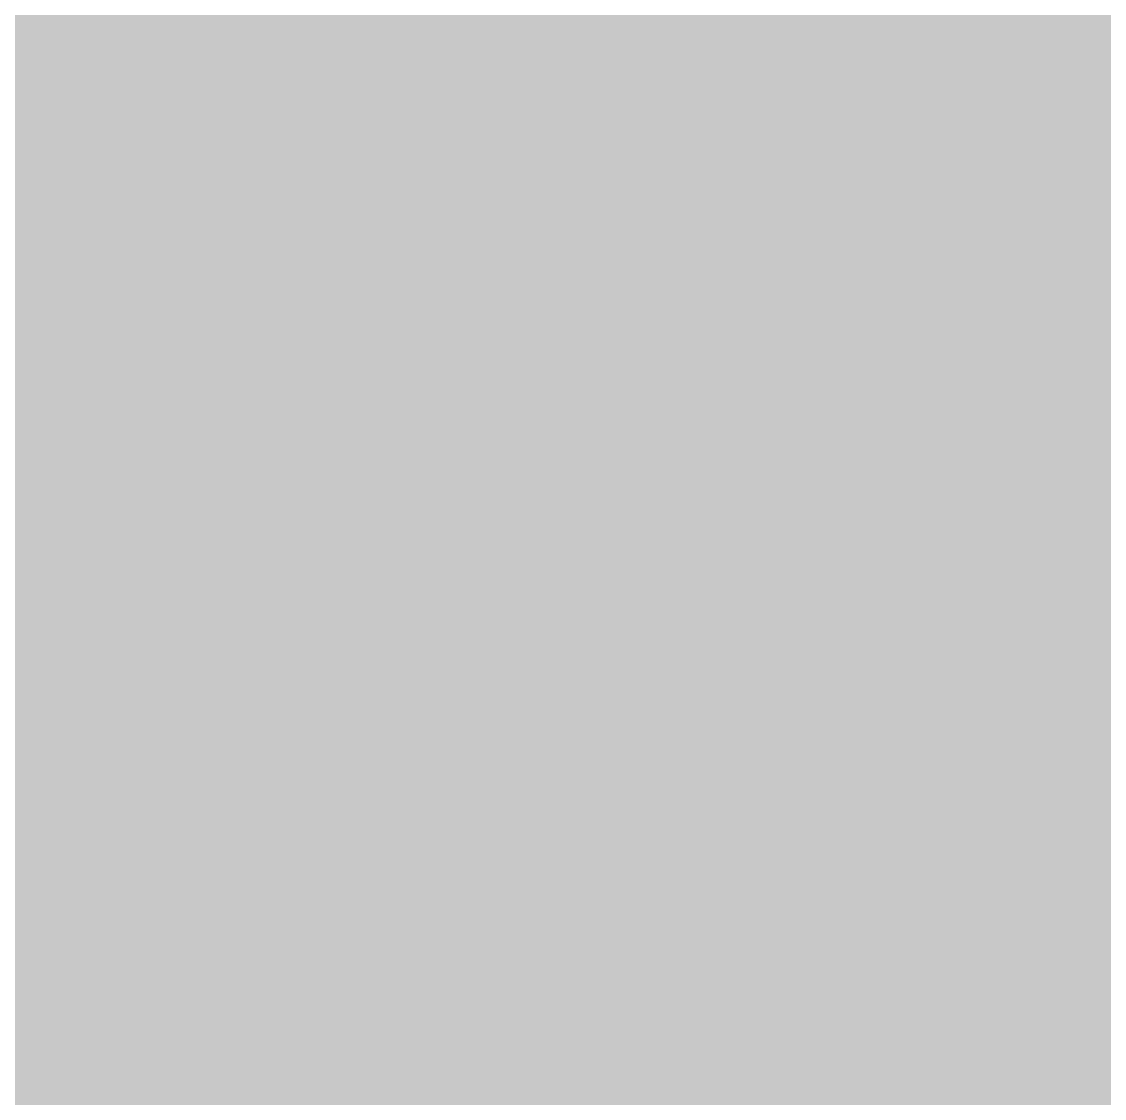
# Model space of a CAD drawing. Header units: inches. Extents: x -3 to 191, y -18 to 93.
# Drawn here: x 124.771 to 125.484, y 49.176 to 49.885 of the extents above; entities that cross this region are included whole.
import ezdxf

# ---------------------------------------------------------------- set-up
doc = ezdxf.new("R2010")
doc.units = ezdxf.units.IN
for name, color, linetype in [('Bottom Layer', 5, 'Continuous'), ('GND 1', 90, 'Continuous'), ('GND 2', 156, 'Continuous'), ('PWR', 16, 'Continuous'), ('Signal L4', 76, 'Continuous'), ('Top Layer', 1, 'Continuous'), ('Top Paste', 8, 'Continuous'), ('Top Solder', 216, 'Continuous'), ('Via Holes', 16, 'Continuous')]:
    doc.layers.add(name, color=color, linetype=linetype)

# ---------------------------------------------------------------- blocks, each defined once
blk = doc.blocks.new('QFN50P400X400X90_21N_D_527')
at = {"layer": 'Top Layer'}
blk.add_hatch(color=1, dxfattribs=at).paths.add_polyline_path([(-1.1, -1.1), (-1.1, 1.1), (1.1, 1.1), (1.1, -1.1)])
at = {"layer": 'Top Paste'}
blk.add_hatch(color=8, dxfattribs=at).paths.add_polyline_path([(-1.1, -1.1), (-1.1, 1.1), (1.1, 1.1), (1.1, -1.1)])
at = {"layer": 'Top Solder'}
blk.add_hatch(color=216, dxfattribs=at).paths.add_polyline_path([(-1.2016, -1.2016), (-1.2016, 1.2016), (1.2016, 1.2016), (1.2016, -1.2016)])

msp = doc.modelspace()

# ---------------------------------------------------------------- hatches: boundary and pattern name
at = {"layer": 'Bottom Layer'}
h = msp.add_hatch(color=5, dxfattribs=at)
edge = h.paths.add_edge_path()
edge.add_arc((125.10001, 49.5), 0.3, 0, 360)
at = {"layer": 'GND 1'}
h = msp.add_hatch(color=90, dxfattribs=at)
edge = h.paths.add_edge_path()
edge.add_arc((125.10001, 49.5), 0.3, 0, 360)
at = {"layer": 'GND 2'}
h = msp.add_hatch(color=156, dxfattribs=at)
edge = h.paths.add_edge_path()
edge.add_arc((125.10001, 49.5), 0.3, 0, 360)
at = {"layer": 'PWR'}
h = msp.add_hatch(color=16, dxfattribs=at)
edge = h.paths.add_edge_path()
edge.add_arc((125.10001, 49.5), 0.3, 0, 360)
at = {"layer": 'Signal L4'}
h = msp.add_hatch(color=76, dxfattribs=at)
edge = h.paths.add_edge_path()
edge.add_arc((125.10001, 49.5), 0.3, 0, 360)
at = {"layer": 'Top Layer'}
h = msp.add_hatch(color=1, dxfattribs=at)
edge = h.paths.add_edge_path()
edge.add_arc((125.10001, 49.5), 0.3, 0, 360)
at = {"layer": 'Via Holes'}
h = msp.add_hatch(color=7, dxfattribs=at)
edge = h.paths.add_edge_path()
edge.add_arc((125.10001, 49.5), 0.15, 0, 360)

# ---------------------------------------------------------------- linework, layer by layer
at = {"layer": 'Top Layer'}
for points in [[(125.10001, 49.5, 0.2, 0.2, 0), (125.10001, 51.4, 0.2, 0.2, 0)], [(125.10001, 49.5, 0.2, 0.2, 0), (126.10001, 48.5, 0.2, 0.2, 0)]]:
    msp.add_lwpolyline(points, format="xyseb", dxfattribs=at)
msp.add_lwpolyline([(125.05001, 49.5, 0.1, 0.1, 1), (125.15001, 49.5, 0.1, 0.1, 1)], format="xyseb", close=True, dxfattribs=at)
msp.add_lwpolyline([(125.05001, 49.5, 0.1, 0.1, 1), (125.15001, 49.5, 0.1, 0.1, 1)], format="xyseb", close=True, dxfattribs=at)

# ---------------------------------------------------------------- block references
msp.add_blockref('QFN50P400X400X90_21N_D_527', (125.10001, 49.5))

doc.saveas('drawing.dxf')
